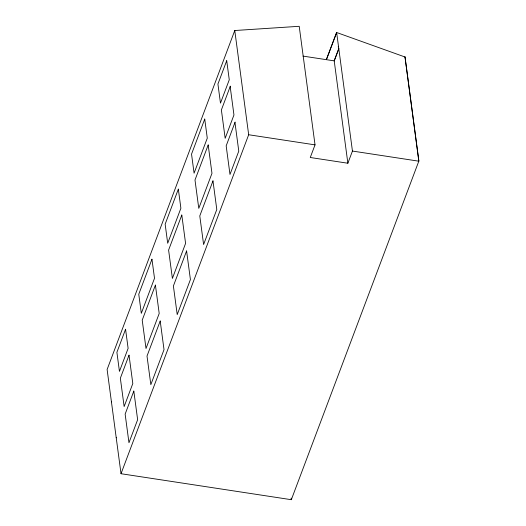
<?xml version="1.0" encoding="UTF-8"?>
<svg xmlns="http://www.w3.org/2000/svg" width="526" height="526" viewBox="0 0 526 526"><rect width="100%" height="100%" fill="white"/><g stroke="black" fill="none" stroke-linecap="round" stroke-linejoin="round"><path stroke-width="0.79" d="M352.446 151.061L347.864 163.231L310.268 157.498L315.028 144.867L299.209 26.3L234.767 30.521L107.113 369.502L121.019 473.722L291.325 499.7L418.887 160.982L404.981 56.755L418.814 161.186L352.446 151.061L336.64 32.5L404.908 56.966M111.433 401.884L111.604 401.423M230.342 86.132L221.38 109.941L225.167 138.312L233.958 114.964L230.171 86.593M116.226 437.803L116.397 437.343M235.135 122.052L226.173 145.86L229.987 174.468L238.778 151.126L234.964 122.512M121.019 473.722L248.673 134.741L234.767 30.521M326.488 59.353L336.64 32.5L326.482 59.399M338.185 46.788L338.553 46.84M303.009 56.104L334.207 60.865L347.864 163.231M248.673 134.741L315.028 144.867M291.108 498.083L291.325 499.7M125.569 329.269L116.897 352.302L119.441 371.395L128.12 348.363L125.569 329.269M151.955 259.206L138.765 294.238L141.31 313.332L154.506 278.293L151.955 259.206M178.34 189.136L165.151 224.175L167.695 243.262L180.891 208.23L178.34 189.136M204.732 119.073L191.536 154.105L194.081 173.199L207.277 138.167L204.732 119.073M226.713 60.694L217.922 84.042L220.473 103.135L229.264 79.788L226.713 60.694M129.028 355.168L120.349 378.201L124.136 406.572L132.808 383.539L129.028 355.168M155.413 285.105L142.217 320.137L146.004 348.508L159.2 313.476L155.413 285.105M181.799 215.042L168.603 250.074L172.39 278.445L185.586 243.406L181.799 215.042M208.184 144.972L194.995 180.004L198.775 208.375L211.971 173.343L208.184 144.972M133.821 391.088L125.142 414.12L128.962 442.728L137.634 419.695L133.821 391.088M160.206 321.018L147.01 356.056L150.831 384.664L164.02 349.632L160.206 321.018M186.592 250.955L173.396 285.986L177.216 314.601L190.412 279.569L186.592 250.955M212.977 180.891L199.781 215.923L203.601 244.537L216.797 209.506L212.977 180.891M338.803 48.694L334.207 60.865L338.803 48.694"/></g></svg>
